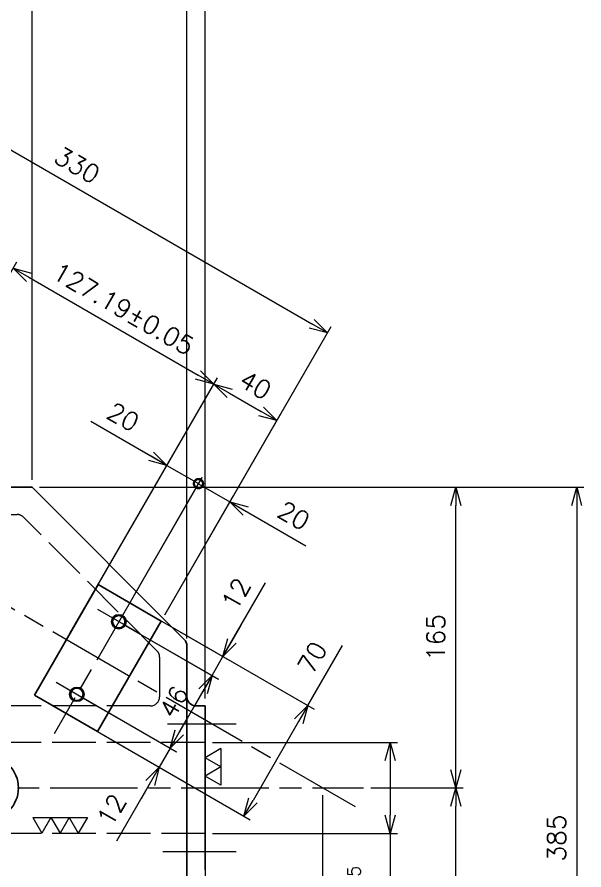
# Model space of a CAD drawing. Header units: millimetres. Extents: x 0 to 3364, y 0 to 2376.
# Drawn here: x 2080.8 to 2392, y 1396.1 to 1864 of the extents above; entities that cross this region are included whole.
import ezdxf

# ---------------------------------------------------------------- set-up
doc = ezdxf.new("R2010")
doc.units = ezdxf.units.MM
doc.header["$LTSCALE"] = 4
doc.linetypes.add('AM_ISO02W050', pattern=[7.5, 6, -1.5])
doc.linetypes.add('AM_ISO08W050', pattern=[18, 12, -1.5, 3, -1.5])
doc.layers.get('0').update_dxf_attribs({"lineweight": 0})
doc.layers.get('Defpoints').update_dxf_attribs({"lineweight": 0})
for name, color, linetype, lineweight in [('AM_0', 7, 'Continuous', 25), ('AM_3', 6, 'AM_ISO02W050', 13), ('AM_4', 4, 'Continuous', 13), ('AM_5', 3, 'Continuous', 13), ('AM_7', 4, 'AM_ISO08W050', 13)]:
    doc.layers.add(name, color=color, linetype=linetype, lineweight=lineweight)
doc.styles.get("Standard").update_dxf_attribs({"font": 'romans.shx', "bigfont": 'japanese.shx'})
doc.dimstyles.new('AM_JIS', dxfattribs={"dimtxt": 2.5, "dimasz": 2.5, "dimexe": 1, "dimexo": 1, "dimgap": 1.5, "dimtad": 3, "dimdec": 3, "dimdsep": 46, "dimtxsty": 'Standard', "dimblk": 'OPEN30', "dimcen": 0, "dimclrd": 256, "dimclre": 256, "dimclrt": 2, "dimadec": 0, "dimazin": 2, "dimtp": 0.1, "dimtm": 0.1, "dimtfac": 0.71, "dimtdec": 3, "dimtix": 1, "dimtmove": 0, "dimatfit": 3, "dimldrblk": 'OPEN30', "dimfxl": 1, "dimlwd": -1, "dimlwe": -1, "dimarcsym": 0})

# ---------------------------------------------------------------- blocks, each defined once
blk = doc.blocks.new('_Open30')
at = {"color": 0, "linetype": 'ByBlock', "lineweight": -2}
for p, q in [((-1, 0.268), (0, 0)), ((0, 0), (-1, -0.268)), ((0, 0), (-1, 0))]:
    blk.add_line(p, q, dxfattribs=at)
blk = doc.blocks.new('*D130')
at = {"layer": 'AM_5'}
for p, q in [((2274.96, 1441.09), (2325.68, 1441.09)), ((2321.68, 1231.09), (2321.68, 1431.09)), ((2178.04, 1221.09), (2325.68, 1221.09))]:
    blk.add_line(p, q, dxfattribs=at)
at = {"layer": 'Defpoints', "color": 0}
for p in [(2270.96, 1441.09), (2321.68, 1441.09), (2174.04, 1221.09)]:
    blk.add_point(p, dxfattribs=at)
at = {"layer": 'AM_5', "xscale": 10, "yscale": 10, "zscale": 10}
for p, rotation in [((2321.68, 1441.09), 90), ((2321.68, 1221.09), 270)]:
    blk.add_blockref('_Open30', p, dxfattribs=dict(at, rotation=rotation))
at = {"layer": 'AM_5', "color": 2, "insert": (2310.68, 1331.09), "char_height": 10, "attachment_point": 5, "rotation": 90}
blk.add_mtext('220', dxfattribs=at)
blk = doc.blocks.new('*D131')
at = {"layer": 'AM_5'}
for p, q in [((2093.04, 1606.09), (2325.68, 1606.09)), ((2321.68, 1451.09), (2321.68, 1596.09)), ((2284.98, 1441.09), (2325.68, 1441.09))]:
    blk.add_line(p, q, dxfattribs=at)
at = {"layer": 'Defpoints', "color": 0}
for p in [(2089.04, 1606.09), (2321.68, 1606.09), (2280.98, 1441.09)]:
    blk.add_point(p, dxfattribs=at)
at = {"layer": 'AM_5', "xscale": 10, "yscale": 10, "zscale": 10}
for p, rotation in [((2321.68, 1606.09), 90), ((2321.68, 1441.09), 270)]:
    blk.add_blockref('_Open30', p, dxfattribs=dict(at, rotation=rotation))
at = {"layer": 'AM_5', "color": 2, "insert": (2310.68, 1523.59), "char_height": 10, "attachment_point": 5, "rotation": 90}
blk.add_mtext('165', dxfattribs=at)
blk = doc.blocks.new('*D132')
at = {"layer": 'AM_5'}
for p, q in [((2094.09, 1606.09), (2392.03, 1606.09)), ((2388.03, 1596.09), (2388.03, 1231.09)), ((2178.04, 1221.09), (2392.03, 1221.09))]:
    blk.add_line(p, q, dxfattribs=at)
at = {"layer": 'Defpoints', "color": 0}
for p in [(2090.09, 1606.09), (2174.04, 1221.09), (2388.03, 1221.09)]:
    blk.add_point(p, dxfattribs=at)
at = {"layer": 'AM_5', "xscale": 10, "yscale": 10, "zscale": 10}
for p, rotation in [((2388.03, 1606.09), 90), ((2388.03, 1221.09), 270)]:
    blk.add_blockref('_Open30', p, dxfattribs=dict(at, rotation=rotation))
at = {"layer": 'AM_5', "color": 2, "insert": (2377.03, 1413.59), "char_height": 10, "attachment_point": 5, "rotation": 90}
blk.add_mtext('385', dxfattribs=at)
blk = doc.blocks.new('*D134')
at = {"layer": 'AM_5'}
for p, q in [((2188.04, 1466.09), (2289.63, 1466.09)), ((2285.63, 1456.09), (2285.63, 1426.09)), ((2188.04, 1416.09), (2289.63, 1416.09)), ((2285.63, 1416.09), (2285.63, 1306.61))]:
    blk.add_line(p, q, dxfattribs=at)
at = {"layer": 'Defpoints', "color": 0}
for p in [(2184.04, 1466.09), (2184.04, 1416.09), (2285.63, 1416.09)]:
    blk.add_point(p, dxfattribs=at)
at = {"layer": 'AM_5', "xscale": 10, "yscale": 10, "zscale": 10}
for p, rotation in [((2285.63, 1466.09), 90), ((2285.63, 1416.09), 270)]:
    blk.add_blockref('_Open30', p, dxfattribs=dict(at, rotation=rotation))
at = {"layer": 'AM_5', "color": 2, "insert": (2270.67, 1356.35), "char_height": 10, "attachment_point": 5, "rotation": 90}
blk.add_mtext('50\\C7;{ H7 \\H0.71x\\S+0,025^  0;}', dxfattribs=at)
blk = doc.blocks.new('*D135')
at = {"layer": 'AM_5'}
for p, q in [((2127.31, 1556.12), (2190.79, 1666.07)), ((2197.45, 1657.6), (2214.77, 1647.6)), ((2161.95, 1536.12), (2225.43, 1646.07))]:
    blk.add_line(p, q, dxfattribs=at)
at = {"layer": 'Defpoints', "color": 0}
for p in [(2223.43, 1642.6), (2125.31, 1552.66), (2159.95, 1532.66)]:
    blk.add_point(p, dxfattribs=at)
at = {"layer": 'AM_5', "xscale": 10, "yscale": 10, "zscale": 10}
for p, rotation in [((2188.79, 1662.6), 150.000000001303), ((2223.43, 1642.6), 330.000000001303)]:
    blk.add_blockref('_Open30', p, dxfattribs=dict(at, rotation=rotation))
at = {"layer": 'AM_5', "color": 2, "insert": (2211.61, 1662.13), "char_height": 10, "attachment_point": 5, "rotation": 330}
blk.add_mtext('40', dxfattribs=at)
blk = doc.blocks.new('_DotSmall')
at = {"color": 0, "linetype": 'ByBlock', "const_width": 0.5}
blk.add_lwpolyline([(-0.0625, 0, 1), (0.0625, 0, 1)], format="xyb", close=True, dxfattribs=at)
blk = doc.blocks.new('*D136')
at = {"layer": 'AM_5'}
for p, q in [((2144.63, 1546.12), (2182.35, 1611.45)), ((2180.35, 1607.99), (2197.67, 1597.99)), ((2161.95, 1536.12), (2199.67, 1601.45)), ((2197.67, 1597.99), (2239.4, 1573.89)), ((2206.33, 1592.99), (2214.99, 1587.99))]:
    blk.add_line(p, q, dxfattribs=at)
at = {"layer": 'Defpoints', "color": 0}
for p in [(2197.67, 1597.99), (2142.63, 1542.66), (2159.95, 1532.66)]:
    blk.add_point(p, dxfattribs=at)
at = {"layer": 'AM_5', "xscale": 10, "yscale": 10, "zscale": 10}
for name, p, rotation in [('_DotSmall', (2180.35, 1607.99), 330.000000001303), ('_Open30', (2197.67, 1597.99), 150.000000001303)]:
    blk.add_blockref(name, p, dxfattribs=dict(at, rotation=rotation))
at = {"layer": 'AM_5', "color": 2, "insert": (2232.69, 1590.47), "char_height": 10, "attachment_point": 5, "rotation": 330}
blk.add_mtext('20', dxfattribs=at)
blk = doc.blocks.new('*D137')
at = {"layer": 'AM_5'}
for p, q in [((2163.06, 1618.04), (2121.32, 1642.14)), ((2154.4, 1623.04), (2145.74, 1628.04)), ((2127.31, 1556.12), (2165.06, 1621.5)), ((2163.06, 1618.04), (2180.38, 1608.04)), ((2144.63, 1546.12), (2182.38, 1611.5))]:
    blk.add_line(p, q, dxfattribs=at)
at = {"layer": 'Defpoints', "color": 0}
for p in [(2180.38, 1608.04), (2125.31, 1552.66), (2142.63, 1542.66)]:
    blk.add_point(p, dxfattribs=at)
at = {"layer": 'AM_5', "xscale": 10, "yscale": 10, "zscale": 10}
for name, p, rotation in [('_Open30', (2163.06, 1618.04), 330.000000001302), ('_DotSmall', (2180.38, 1608.04), 150.000000001302)]:
    blk.add_blockref(name, p, dxfattribs=dict(at, rotation=rotation))
at = {"layer": 'AM_5', "color": 2, "insert": (2139.03, 1644.61), "char_height": 10, "attachment_point": 5, "rotation": 330}
blk.add_mtext('20', dxfattribs=at)
blk = doc.blocks.new('*D140')
at = {"layer": 'AM_5'}
for p, q in [((1999.66, 1589.4), (2080.64, 1729.66)), ((2087.3, 1721.2), (2180.13, 1667.6)), ((2109.81, 1525.81), (2190.79, 1666.07))]:
    blk.add_line(p, q, dxfattribs=at)
at = {"layer": 'Defpoints', "color": 0}
for p in [(2188.79, 1662.6), (1997.66, 1585.94), (2107.81, 1522.34)]:
    blk.add_point(p, dxfattribs=at)
at = {"layer": 'AM_5', "xscale": 10, "yscale": 10, "zscale": 10}
for p, rotation in [((2078.64, 1726.2), 150.000000001311), ((2188.79, 1662.6), 330.000000001311)]:
    blk.add_blockref('_Open30', p, dxfattribs=dict(at, rotation=rotation))
at = {"layer": 'AM_5', "color": 2, "insert": (2139.21, 1703.93), "char_height": 10, "attachment_point": 5, "rotation": 330}
blk.add_mtext('127.19%%p0.05', dxfattribs=at)
blk = doc.blocks.new('*D145')
at = {"layer": 'AM_5'}
for p, q in [((1876.16, 1701.12), (1967.41, 1859.17)), ((1974.07, 1850.7), (2242.54, 1695.7)), ((2161.95, 1536.12), (2253.2, 1694.17))]:
    blk.add_line(p, q, dxfattribs=at)
at = {"layer": 'Defpoints', "color": 0}
for p in [(1874.16, 1697.66), (2251.2, 1690.7), (2159.95, 1532.66)]:
    blk.add_point(p, dxfattribs=at)
at = {"layer": 'AM_5', "xscale": 10, "yscale": 10, "zscale": 10}
for p, rotation in [((1965.41, 1855.7), 150.000000001308), ((2251.2, 1690.7), 330.000000001308)]:
    blk.add_blockref('_Open30', p, dxfattribs=dict(at, rotation=rotation))
at = {"layer": 'AM_5', "color": 2, "insert": (2113.8, 1782.73), "char_height": 10, "attachment_point": 5, "rotation": 330}
blk.add_mtext('330', dxfattribs=at)
blk = doc.blocks.new('*D152')
at = {"layer": 'AM_5'}
for p, q in [((2140.09, 1530.27), (2191.29, 1500.75)), ((2182.83, 1494.08), (2169.85, 1471.56)), ((2117.12, 1490.41), (2168.32, 1460.9))]:
    blk.add_line(p, q, dxfattribs=at)
at = {"layer": 'Defpoints', "color": 0}
for p in [(2136.63, 1532.26), (2113.65, 1492.41), (2164.85, 1462.89)]:
    blk.add_point(p, dxfattribs=at)
at = {"layer": 'AM_5', "xscale": 10, "yscale": 10, "zscale": 10}
for p, rotation in [((2187.83, 1502.75), 60.037422712694), ((2164.85, 1462.89), 240.037422712694)]:
    blk.add_blockref('_Open30', p, dxfattribs=dict(at, rotation=rotation))
at = {"layer": 'AM_5', "color": 2, "insert": (2166.81, 1488.31), "char_height": 10, "attachment_point": 5, "rotation": 60.0374}
blk.add_mtext('46', dxfattribs=at)
blk = doc.blocks.new('*D153')
at = {"layer": 'AM_5'}
for p, q in [((2117.09, 1490.43), (2168.3, 1460.86)), ((2111.09, 1480.03), (2162.3, 1450.47)), ((2169.84, 1471.52), (2174.84, 1480.18)), ((2164.84, 1462.86), (2158.84, 1452.47)), ((2158.84, 1452.47), (2135.45, 1411.97)), ((2153.84, 1443.81), (2148.84, 1435.15))]:
    blk.add_line(p, q, dxfattribs=at)
at = {"layer": 'Defpoints', "color": 0}
for p in [(2113.63, 1492.43), (2107.63, 1482.03), (2158.84, 1452.47)]:
    blk.add_point(p, dxfattribs=at)
at = {"layer": 'AM_5', "xscale": 10, "yscale": 10, "zscale": 10}
for p, rotation in [((2164.84, 1462.86), 240.000000001299), ((2158.84, 1452.47), 60.000000001299)]:
    blk.add_blockref('_Open30', p, dxfattribs=dict(at, rotation=rotation))
at = {"layer": 'AM_5', "color": 2, "insert": (2132.62, 1429.06), "char_height": 10, "attachment_point": 5, "rotation": 60}
blk.add_mtext('12', dxfattribs=at)
blk = doc.blocks.new('*D155')
at = {"layer": 'AM_5'}
for p, q in [((2193.81, 1513.11), (2217.19, 1553.6)), ((2146.09, 1540.66), (2197.27, 1511.11)), ((2140.09, 1530.26), (2191.27, 1500.71)), ((2198.81, 1521.77), (2203.81, 1530.43)), ((2187.81, 1502.71), (2193.81, 1513.11)), ((2182.81, 1494.05), (2177.81, 1485.39))]:
    blk.add_line(p, q, dxfattribs=at)
at = {"layer": 'Defpoints', "color": 0}
for p in [(2142.63, 1542.66), (2136.63, 1532.26), (2193.81, 1513.11)]:
    blk.add_point(p, dxfattribs=at)
at = {"layer": 'AM_5', "xscale": 10, "yscale": 10, "zscale": 10}
for p, rotation in [((2193.81, 1513.11), 240.000000001305), ((2187.81, 1502.71), 60.000000001305)]:
    blk.add_blockref('_Open30', p, dxfattribs=dict(at, rotation=rotation))
at = {"layer": 'AM_5', "color": 2, "insert": (2200.97, 1547.51), "char_height": 10, "attachment_point": 5, "rotation": 60}
blk.add_mtext('12', dxfattribs=at)
blk = doc.blocks.new('*D156')
at = {"layer": 'AM_5'}
for p, q in [((2163.41, 1530.66), (2243.82, 1484.23)), ((2240.36, 1486.23), (2259.46, 1519.3)), ((2235.36, 1477.57), (2210.36, 1434.27)), ((2128.41, 1470.03), (2208.82, 1423.61))]:
    blk.add_line(p, q, dxfattribs=at)
at = {"layer": 'Defpoints', "color": 0}
for p in [(2159.95, 1532.66), (2124.95, 1472.03), (2205.36, 1425.61)]:
    blk.add_point(p, dxfattribs=at)
at = {"layer": 'AM_5', "xscale": 10, "yscale": 10, "zscale": 10}
for p, rotation in [((2240.36, 1486.23), 60.000000001303), ((2205.36, 1425.61), 240.000000001303)]:
    blk.add_blockref('_Open30', p, dxfattribs=dict(at, rotation=rotation))
at = {"layer": 'AM_5', "color": 2, "insert": (2242.88, 1512.6), "char_height": 10, "attachment_point": 5, "rotation": 60}
blk.add_mtext('70', dxfattribs=at)
blk = doc.blocks.new('*D166')
at = {"layer": 'AM_5'}
for p, q in [((1914.04, 1751.11), (1914.04, 1956.24)), ((2089.04, 1610.09), (2089.04, 1956.24)), ((1924.04, 1952.24), (2079.04, 1952.24))]:
    blk.add_line(p, q, dxfattribs=at)
at = {"layer": 'Defpoints', "color": 0}
for p in [(2089.04, 1952.24), (1914.04, 1747.11), (2089.04, 1606.09)]:
    blk.add_point(p, dxfattribs=at)
at = {"layer": 'AM_5', "xscale": 10, "yscale": 10, "zscale": 10, "rotation": 180}
blk.add_blockref('_Open30', (1914.04, 1952.24), dxfattribs=at)
at = {"layer": 'AM_5', "xscale": 10, "yscale": 10, "zscale": 10}
blk.add_blockref('_Open30', (2089.04, 1952.24), dxfattribs=at)
at = {"layer": 'AM_5', "color": 2, "insert": (2001.54, 1963.24), "char_height": 10, "attachment_point": 5}
blk.add_mtext('175', dxfattribs=at)
blk = doc.blocks.new('*D167')
at = {"layer": 'AM_5'}
for p, q in [((2089.04, 1610.09), (2089.04, 1956.24)), ((2174.04, 1523.02), (2174.04, 1956.24)), ((2099.04, 1952.24), (2164.04, 1952.24))]:
    blk.add_line(p, q, dxfattribs=at)
at = {"layer": 'Defpoints', "color": 0}
for p in [(2174.04, 1952.24), (2089.04, 1606.09), (2174.04, 1519.02)]:
    blk.add_point(p, dxfattribs=at)
at = {"layer": 'AM_5', "xscale": 10, "yscale": 10, "zscale": 10, "rotation": 180}
blk.add_blockref('_Open30', (2089.04, 1952.24), dxfattribs=at)
at = {"layer": 'AM_5', "xscale": 10, "yscale": 10, "zscale": 10}
blk.add_blockref('_Open30', (2174.04, 1952.24), dxfattribs=at)
at = {"layer": 'AM_5', "color": 2, "insert": (2131.54, 1963.24), "char_height": 10, "attachment_point": 5}
blk.add_mtext('85', dxfattribs=at)
blk = doc.blocks.new('*D168')
at = {"layer": 'AM_5'}
for p, q in [((2174.04, 1523.02), (2174.04, 1956.24)), ((2184.04, 1490.09), (2184.04, 1956.24)), ((2164.04, 1952.24), (2154.04, 1952.24)), ((2174.04, 1952.24), (2184.04, 1952.24)), ((2184.04, 1952.24), (2230.8, 1952.24)), ((2194.04, 1952.24), (2204.04, 1952.24))]:
    blk.add_line(p, q, dxfattribs=at)
at = {"layer": 'Defpoints', "color": 0}
for p in [(2184.04, 1952.24), (2174.04, 1519.02), (2184.04, 1486.09)]:
    blk.add_point(p, dxfattribs=at)
at = {"layer": 'AM_5', "xscale": 10, "yscale": 10, "zscale": 10}
blk.add_blockref('_Open30', (2174.04, 1952.24), dxfattribs=at)
at = {"layer": 'AM_5', "xscale": 10, "yscale": 10, "zscale": 10, "rotation": 180}
blk.add_blockref('_Open30', (2184.04, 1952.24), dxfattribs=at)
at = {"layer": 'AM_5', "color": 2, "insert": (2217.42, 1963.24), "char_height": 10, "attachment_point": 5}
blk.add_mtext('10', dxfattribs=at)
blk = doc.blocks.new('*D169')
at = {"layer": 'AM_5'}
for p, q in [((1914.04, 1751.11), (1914.04, 2011.88)), ((2184.04, 1490.09), (2184.04, 2011.88)), ((1924.04, 2007.88), (2174.04, 2007.88))]:
    blk.add_line(p, q, dxfattribs=at)
at = {"layer": 'Defpoints', "color": 0}
for p in [(2184.04, 2007.88), (1914.04, 1747.11), (2184.04, 1486.09)]:
    blk.add_point(p, dxfattribs=at)
at = {"layer": 'AM_5', "xscale": 10, "yscale": 10, "zscale": 10, "rotation": 180}
blk.add_blockref('_Open30', (1914.04, 2007.88), dxfattribs=at)
at = {"layer": 'AM_5', "xscale": 10, "yscale": 10, "zscale": 10}
blk.add_blockref('_Open30', (2184.04, 2007.88), dxfattribs=at)
at = {"layer": 'AM_5', "color": 2, "insert": (2049.04, 2018.88), "char_height": 10, "attachment_point": 5}
blk.add_mtext('270', dxfattribs=at)
blk = doc.blocks.new('*D170')
at = {"layer": 'AM_5'}
blk.add_arc((2248.54, 1441.09), 215.47, 152.6593, 177.3407, dxfattribs=at)
at = {"layer": 'Defpoints', "color": 0}
for p in [(1842.59, 1675.47), (2046.06, 1514.79), (1810.94, 1441.09), (2270.96, 1441.09), (2266.64, 1430.64)]:
    blk.add_point(p, dxfattribs=at)
at = {"layer": 'AM_5', "xscale": 10, "yscale": 10, "zscale": 10}
for p, rotation in [((2061.93, 1548.83), 61.329663016198), ((2033.07, 1441.09), 268.670336986239)]:
    blk.add_blockref('_Open30', p, dxfattribs=dict(at, rotation=rotation))
at = {"layer": 'AM_5', "color": 2, "insert": (2029.78, 1499.71), "char_height": 10, "attachment_point": 5, "rotation": 75}
blk.add_mtext('30%%d', dxfattribs=at)
blk = doc.blocks.new('*D171')
at = {"layer": 'AM_5'}
for p, q in [((2064.04, 1437.09), (2064.04, 1358.72)), ((2184.04, 1437.09), (2184.04, 1358.72)), ((2074.04, 1362.72), (2174.04, 1362.72))]:
    blk.add_line(p, q, dxfattribs=at)
at = {"layer": 'Defpoints', "color": 0}
for p in [(2064.04, 1441.09), (2184.04, 1441.09), (2184.04, 1362.72)]:
    blk.add_point(p, dxfattribs=at)
at = {"layer": 'AM_5', "xscale": 10, "yscale": 10, "zscale": 10, "rotation": 180}
blk.add_blockref('_Open30', (2064.04, 1362.72), dxfattribs=at)
at = {"layer": 'AM_5', "xscale": 10, "yscale": 10, "zscale": 10}
blk.add_blockref('_Open30', (2184.04, 1362.72), dxfattribs=at)
at = {"layer": 'AM_5', "color": 2, "insert": (2124.04, 1373.72), "char_height": 10, "attachment_point": 5}
blk.add_mtext('120', dxfattribs=at)
blk = doc.blocks.new('*D251')
at = {"layer": 'AM_5'}
for p, q in [((2248.54, 1437.09), (2248.54, 1058.79)), ((1914.04, 1126.6), (1914.04, 1058.79)), ((1924.04, 1062.79), (2238.54, 1062.79))]:
    blk.add_line(p, q, dxfattribs=at)
at = {"layer": 'Defpoints', "color": 0}
for p in [(2248.54, 1441.09), (1914.04, 1130.6), (2248.54, 1062.79)]:
    blk.add_point(p, dxfattribs=at)
at = {"layer": 'AM_5', "xscale": 10, "yscale": 10, "zscale": 10, "rotation": 180}
blk.add_blockref('_Open30', (1914.04, 1062.79), dxfattribs=at)
at = {"layer": 'AM_5', "xscale": 10, "yscale": 10, "zscale": 10}
blk.add_blockref('_Open30', (2248.54, 1062.79), dxfattribs=at)
at = {"layer": 'AM_5', "color": 2, "insert": (2081.29, 1073.79), "char_height": 10, "attachment_point": 5}
blk.add_mtext('334.5', dxfattribs=at)

msp = doc.modelspace()

# ---------------------------------------------------------------- linework, layer by layer
at = {"layer": 'AM_0'}
for p, q in [((2089.0367, 1606.0946), (1934.8324, 1606.0946)), ((2172.5722, 1522.559), (2088.6688, 1606.4624)), ((2125.3076, 1552.6554), (2090.3076, 1492.0337)), ((2159.9486, 1532.6554), (2125.3076, 1552.6554)), ((2159.9486, 1532.6554), (2124.9486, 1472.0337)), ((2174.0367, 1221.0946), (2174.0367, 1519.0235)), ((2090.3076, 1492.0337), (2124.9486, 1472.0337)), ((2184.0367, 1486.0946), (2179.0367, 1486.0946)), ((2184.0367, 1486.0946), (2184.0367, 1396.0946))]:
    msp.add_line(p, q, dxfattribs=at)
for centre, radius in [((2136.6281, 1532.2631), 3.4), ((2113.6281, 1492.426), 3.4), ((2064.0367, 1441.0946), 17.5)]:
    msp.add_circle(centre, radius, dxfattribs=at)
for centre, start, end in [((2169.0367, 1519.0235), 0, 45), ((2179.0367, 1491.0946), 180, 270)]:
    msp.add_arc(centre, 5, start, end, dxfattribs=at)
at = {"layer": 'AM_3'}
for p, q in [((1939.2406, 1591.0946), (2080.7524, 1591.0946)), ((2157.5722, 1516.3458), (2084.288, 1589.6301)), ((2159.0367, 1512.8103), (2159.0367, 1491.0946)), ((2154.0367, 1486.0946), (1986.1477, 1486.0946)), ((2184.0367, 1466.0946), (1995.2771, 1466.0946)), ((2184.0367, 1416.0946), (1995.2771, 1416.0946))]:
    msp.add_line(p, q, dxfattribs=at)
for centre, start, end in [((2080.7524, 1586.0946), 45, 90), ((2154.0367, 1512.8103), 0, 45), ((2154.0367, 1491.0946), 270, 0)]:
    msp.add_arc(centre, 5, start, end, dxfattribs=at)
at = {"layer": 'AM_4'}
for centre in [(2136.6281, 1532.2631), (2113.6281, 1492.426)]:
    msp.add_circle(centre, 4, dxfattribs=at)
at = {"layer": 'AM_5'}
for p, q in [((2192.697, 1462.6247), (2184.0367, 1457.6247)), ((2192.697, 1462.6247), (2192.697, 1442.6247)), ((2192.697, 1452.6247), (2184.0367, 1457.6247)), ((2192.697, 1452.6247), (2184.0367, 1447.6247)), ((2192.697, 1442.6247), (2184.0367, 1447.6247)), ((2089.3781, 1424.8942), (2119.3781, 1424.8942)), ((2089.3781, 1424.8942), (2094.3781, 1416.2339)), ((2099.3781, 1424.8942), (2094.3781, 1416.2339)), ((2099.3781, 1424.8942), (2104.3781, 1416.2339)), ((2109.3781, 1424.8942), (2104.3781, 1416.2339)), ((2109.3781, 1424.8942), (2114.3781, 1416.2339)), ((2119.3781, 1424.8942), (2114.3781, 1416.2339))]:
    msp.add_line(p, q, dxfattribs=at)
at = {"layer": 'AM_7'}
for p, q in [((2266.6388, 1430.6433), (1842.5914, 1675.4672)), ((2148.4843, 1552.7987), (2101.0924, 1470.7136)), ((2147.9773, 1525.7107), (2125.1758, 1538.8751)), ((2102.1758, 1499.0379), (2125.1324, 1485.784)), ((2201.0367, 1476.0946), (2163.3608, 1476.0946)), ((1810.9418, 1441.0946), (2270.9596, 1441.0946)), ((2201.0367, 1406.0946), (2160.8932, 1406.0946))]:
    msp.add_line(p, q, dxfattribs=at)

# ---------------------------------------------------------------- dimensions: what is measured, and where the dimension line sits
at = {"layer": 'AM_5'}
for base, p1, p2, picture, middle in [((2184.0367, 2007.875), (1914.0367, 1747.1147), (2184.0367, 1486.0946), '*D169', (2049.0367, 2018.875)), ((2089.0367, 1952.2403), (1914.0367, 1747.1147), (2089.0367, 1606.0946), '*D166', (2001.5367, 1963.2403)), ((2174.0367, 1952.2403), (2089.0367, 1606.0946), (2174.0367, 1519.0235), '*D167', (2131.5367, 1963.2403)), ((2248.5367, 1062.7887), (1914.0367, 1130.6015), (2248.5367, 1441.0946), '*D251', (2081.2867, 1073.7887)), ((2184.0367, 1362.7234), (2064.0367, 1441.0946), (2184.0367, 1441.0946), '*D171', (2124.0367, 1373.7234))]:
    dim = msp.add_linear_dim(base=base, p1=p1, p2=p2, dimstyle='AM_JIS', override={"dimscale": 4}, dxfattribs=at)
    dim.commit()
    dim.dimension.update_dxf_attribs({"geometry": picture, "text_midpoint": middle})
dim = msp.add_linear_dim(base=(2184.0367, 1952.2403), p1=(2174.0367, 1519.0235), p2=(2184.0367, 1486.0946), dimstyle='AM_JIS', override={"dimscale": 4}, dxfattribs=at)
dim.commit()
dim.dimension.update_dxf_attribs({"geometry": '*D168', "text_midpoint": (2217.4176, 1952.2403), "dimtype": 160})
for p1, p2, distance, picture, middle in [((1874.1602, 1697.6554), (2159.9486, 1532.6554), 182.4965, '*D145', (2113.8026, 1782.7283)), ((2125.3076, 1552.6554), (2159.9486, 1532.6554), 126.9588, '*D135', (2211.6075, 1662.1312)), ((2136.6281, 1532.2631), (2113.6541, 1492.4109), 59.0993, '*D152', (2166.812, 1488.3146))]:
    dim = msp.add_aligned_dim(p1=p1, p2=p2, distance=distance, dimstyle='AM_JIS', override={"dimscale": 4}, dxfattribs=at)
    dim.commit()
    dim.dimension.update_dxf_attribs({"geometry": picture, "text_midpoint": middle})
dim = msp.add_aligned_dim(p1=(1997.6617, 1585.9373), p2=(2107.8076, 1522.3446), distance=161.9588, text='<>%%p0.05', dimstyle='AM_JIS', override={"dimscale": 4, "dimdec": 2, "dimpost": '<>'}, dxfattribs=at)
dim.commit()
dim.dimension.update_dxf_attribs({"geometry": '*D140', "text_midpoint": (2139.214, 1703.9276)})
dim = msp.add_angular_dim_2l(base=(2046.0596, 1514.7902), line1=((2266.6388, 1430.6433), (1842.5914, 1675.4672)), line2=((1810.9418, 1441.0946), (2270.9596, 1441.0946)), dimstyle='AM_JIS', override={"dimscale": 4}, dxfattribs=at)
dim.commit()
dim.dimension.update_dxf_attribs({"geometry": '*D170', "text_midpoint": (2029.7819, 1499.7097)})
for base, p1, p2, angle, override, picture, middle in [((2180.3782, 1608.0406), (2125.3076, 1552.6554), (2142.6281, 1542.6554), 330, {"dimscale": 4, "dimblk1": 'Open30', "dimblk2": 'DotSmall', "dimsah": 1}, '*D137', (2133.5303, 1635.0882)), ((2197.6675, 1597.9864), (2142.6281, 1542.6554), (2159.9486, 1532.6554), 330, {"dimscale": 4, "dimblk1": 'DotSmall', "dimblk2": 'Open30', "dimsah": 1}, '*D136', (2227.1948, 1580.9388)), ((2193.8096, 1513.1058), (2136.6281, 1532.2631), (2142.6281, 1542.6554), 60, {"dimscale": 4}, '*D155', (2210.5, 1542.0145)), ((2205.3602, 1425.608), (2159.9486, 1532.6554), (2124.9486, 1472.0337), 240, {"dimscale": 4}, '*D156', (2252.4078, 1507.0969)), ((2158.8356, 1452.469), (2113.6281, 1492.426), (2107.6281, 1482.0337), 240, {"dimscale": 4}, '*D153', (2142.1451, 1423.5602))]:
    dim = msp.add_linear_dim(base=base, p1=p1, p2=p2, angle=angle, dimstyle='AM_JIS', override=override, dxfattribs=at)
    dim.commit()
    dim.dimension.update_dxf_attribs({"geometry": picture, "text_midpoint": middle, "dimtype": 161})
for base, p1, p2, picture, middle in [((2321.6829, 1606.0946), (2280.9765, 1441.0946), (2089.0367, 1606.0946), '*D131', (2310.6829, 1523.5946)), ((2388.0305, 1221.0946), (2090.094, 1606.0946), (2174.0367, 1221.0946), '*D132', (2377.0305, 1413.5946)), ((2321.6829, 1441.0946), (2174.0367, 1221.0946), (2270.9596, 1441.0946), '*D130', (2310.6829, 1331.0946))]:
    dim = msp.add_linear_dim(base=base, p1=p1, p2=p2, angle=90, dimstyle='AM_JIS', override={"dimscale": 4}, dxfattribs=at)
    dim.commit()
    dim.dimension.update_dxf_attribs({"geometry": picture, "text_midpoint": middle})
dim = msp.add_linear_dim(base=(2285.6288, 1416.0946), p1=(2184.0367, 1466.0946), p2=(2184.0367, 1416.0946), angle=90, text='<>\\C7;{ H7 \\H0.71x\\S+0,025^  0;}', dimstyle='AM_JIS', override={"dimscale": 4, "dimpost": '<>', "dimtol": 0, "dimlim": 0}, dxfattribs=at)
dim.commit()
dim.dimension.update_dxf_attribs({"geometry": '*D134', "text_midpoint": (2285.6288, 1356.3517), "dimtype": 160})

doc.saveas('drawing.dxf')
